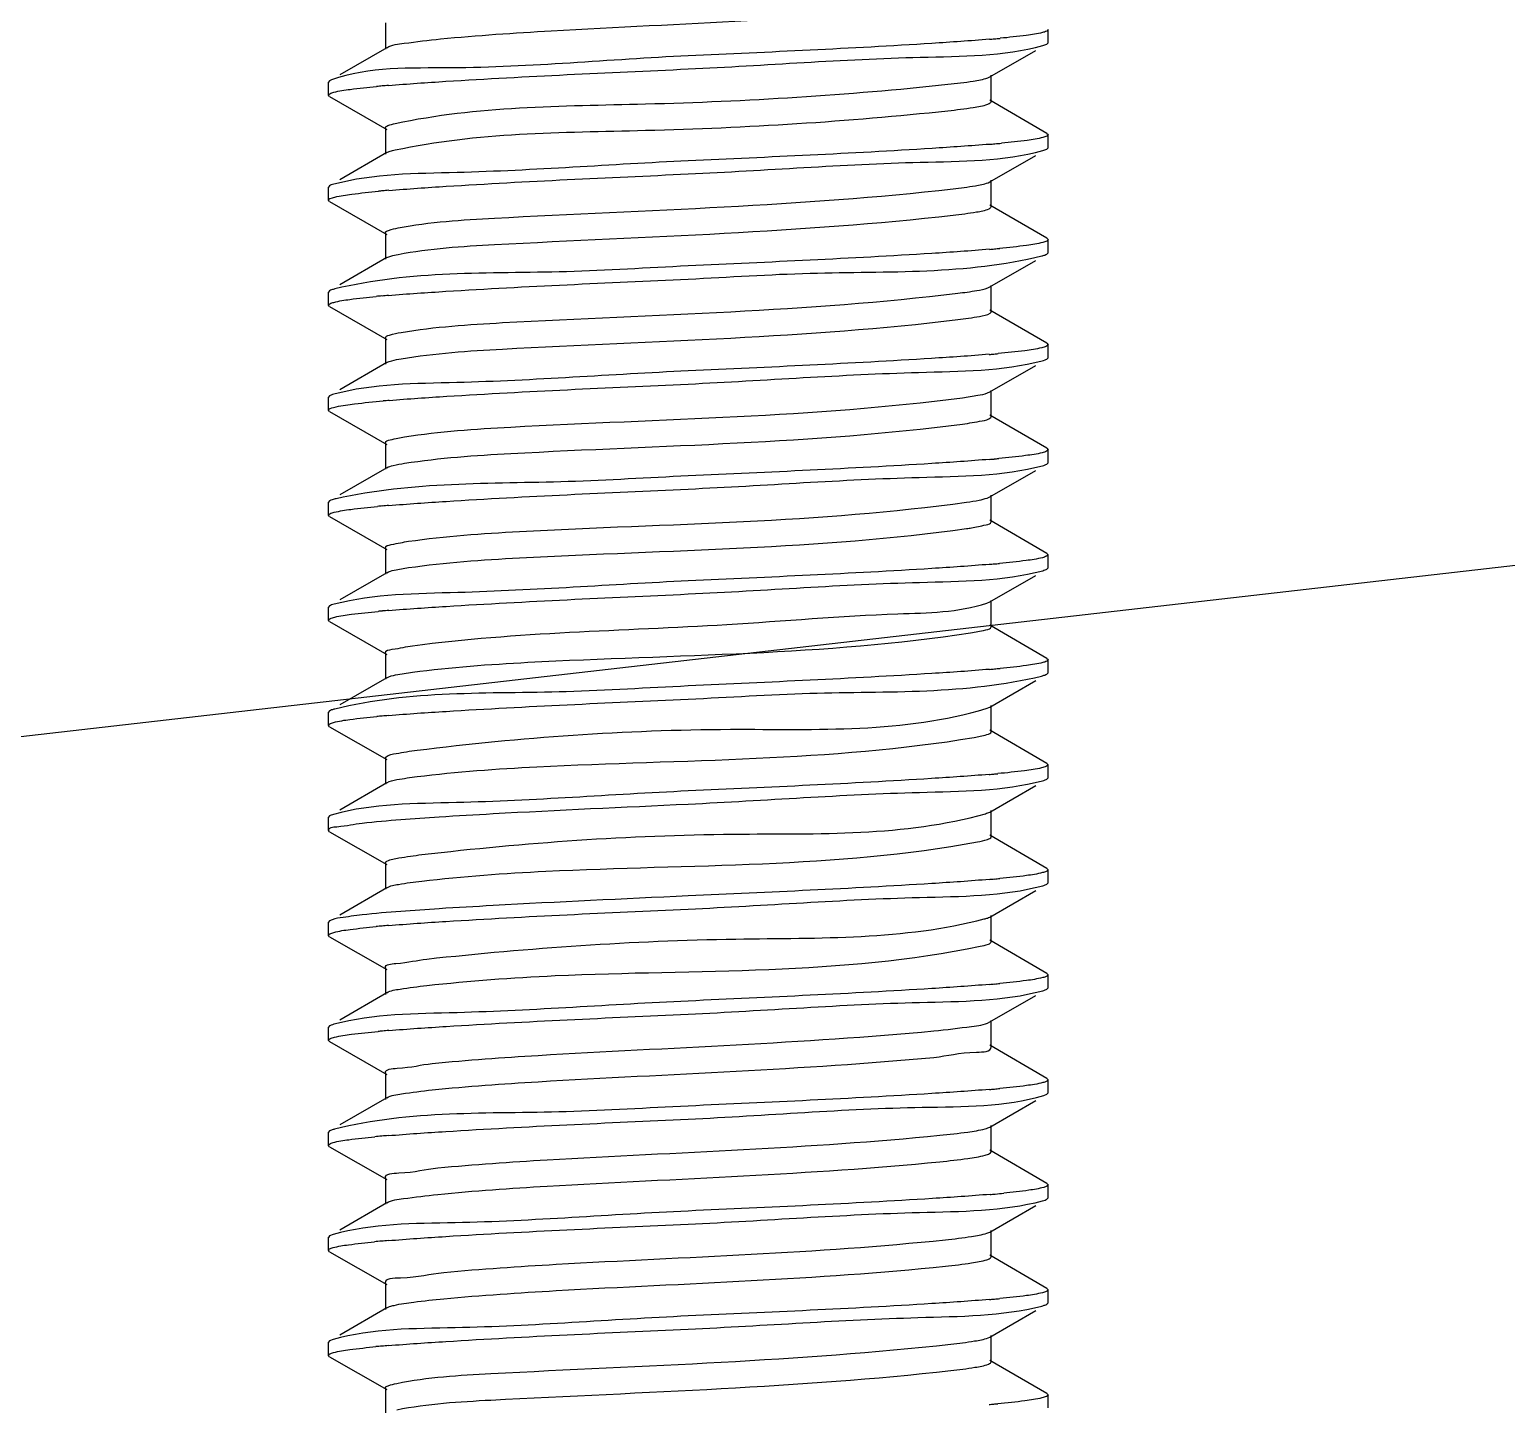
# Model space of a CAD drawing. Extents: x 1247970 to 1725648, y 860327 to 1277876.
# Drawn here: x 1334994.3 to 1335120.6, y 1199854 to 1199971.5 of the extents above; entities that cross this region are included whole.
import ezdxf

# ---------------------------------------------------------------- set-up
doc = ezdxf.new("R2010")
doc.units = 0
doc.header["$LTSCALE"] = 1000
doc.header["$MEASUREMENT"] = 0
doc.layers.get('0').update_dxf_attribs({"color": 254})
doc.layers.add('PUB_DIM', color=254, linetype='Continuous')
doc.layers.add('TK', color=4, linetype='Continuous')
doc.styles.get("Standard").update_dxf_attribs({"font": 'gbenor.shx', "bigfont": 'gbcbig.shx'})
doc.dimstyles.get("Standard").update_dxf_attribs({"dimtxt": 0.18, "dimasz": 0.18, "dimexe": 0.18, "dimexo": 0.0625, "dimgap": 0.09, "dimtad": 0, "dimtih": 1, "dimtoh": 1, "dimdec": 4, "dimzin": 0, "dimdsep": 46, "dimtxsty": 'Standard', "dimcen": 0.09, "dimadec": 0, "dimazin": 0, "dimtfac": 1, "dimtdec": 4, "dimtofl": 0, "dimtmove": 0, "dimatfit": 3, "dimfxl": 0, "dimtolj": 1, "dimtzin": 0, "dimarcsym": 0})

# ---------------------------------------------------------------- blocks, each defined once
blk = doc.blocks.new('A$C63786A89')
at = {"linetype": 'Continuous'}
for p, q in [((2007.69, 7328.3), (2007.69, 7326.05)), ((2064.35, 7326.6), (2064.35, 7327.72)), ((2063.9, 7326.36), (2064.24, 7326.49)), ((2064.24, 7326.49), (2064.35, 7326.6)), ((2007.81, 7326.18), (2003.79, 7323.85)), ((2059.35, 7323.68), (2063.3, 7325.95)), ((2002.92, 7323.35), (2002.82, 7323.24)), ((2002.82, 7322.12), (2002.82, 7323.24)), ((2003.08, 7323.42), (2002.92, 7323.35)), ((2059.18, 7323.6), (2059.35, 7323.68)), ((2059.47, 7321.56), (2059.47, 7323.82)), ((2002.92, 7322), (2002.82, 7322.12)), ((2002.92, 7322), (2007.81, 7319.19)), ((2064.25, 7318.86), (2059.36, 7321.7)), ((2007.69, 7319.33), (2007.69, 7317.08)), ((2064.25, 7318.86), (2064.35, 7318.75)), ((2064.24, 7317.52), (2064.35, 7317.63)), ((2064.35, 7317.63), (2064.35, 7318.75)), ((2007.81, 7317.21), (2003.79, 7314.88)), ((2059.35, 7314.71), (2063.3, 7316.97)), ((2063.9, 7317.39), (2064.24, 7317.52)), ((2002.92, 7314.38), (2002.82, 7314.26)), ((2002.82, 7313.14), (2002.82, 7314.26)), ((2059.21, 7314.64), (2059.35, 7314.71)), ((2059.47, 7312.59), (2059.47, 7314.85)), ((2002.92, 7313.03), (2002.82, 7313.14)), ((2002.92, 7313.03), (2007.81, 7310.22)), ((2064.25, 7309.89), (2059.36, 7312.73)), ((2007.69, 7310.36), (2007.69, 7308.1)), ((2064.25, 7309.89), (2064.35, 7309.78)), ((2064.35, 7308.66), (2064.35, 7309.78)), ((2007.81, 7308.24), (2003.79, 7305.91)), ((2059.35, 7305.74), (2063.3, 7308)), ((2064.24, 7308.54), (2064.35, 7308.66)), ((2002.92, 7305.41), (2002.82, 7305.29)), ((2002.82, 7304.17), (2002.82, 7305.29)), ((2059.19, 7305.66), (2059.35, 7305.74)), ((2059.47, 7303.62), (2059.47, 7305.87)), ((2002.92, 7304.06), (2002.82, 7304.17)), ((2002.92, 7304.06), (2007.81, 7301.25)), ((2064.25, 7300.92), (2059.36, 7303.75)), ((2007.69, 7301.39), (2007.69, 7299.13)), ((2064.25, 7300.92), (2064.35, 7300.8)), ((2064.35, 7299.69), (2064.35, 7300.8)), ((2007.81, 7299.27), (2003.79, 7296.94)), ((2059.35, 7296.76), (2063.3, 7299.03)), ((2064.24, 7299.57), (2064.35, 7299.69)), ((2002.92, 7296.43), (2002.82, 7296.32)), ((2002.82, 7295.2), (2002.82, 7296.32)), ((2059.17, 7296.68), (2059.35, 7296.76)), ((2059.47, 7294.64), (2059.47, 7296.9)), ((2002.92, 7295.08), (2002.82, 7295.2)), ((2002.92, 7295.08), (2007.81, 7292.28)), ((2064.25, 7291.95), (2059.36, 7294.78)), ((2059.44, 7294.57), (2059.47, 7294.64)), ((2007.69, 7292.41), (2007.69, 7290.16)), ((2064.25, 7291.95), (2064.35, 7291.83)), ((2064.35, 7290.71), (2064.35, 7291.83)), ((2007.81, 7290.29), (2003.79, 7287.96)), ((2059.35, 7287.79), (2063.3, 7290.06)), ((2064.24, 7290.6), (2064.35, 7290.71)), ((2002.92, 7287.46), (2002.82, 7287.35)), ((2002.82, 7286.23), (2002.82, 7287.35)), ((2059.14, 7287.7), (2059.35, 7287.79)), ((2059.47, 7285.67), (2059.47, 7287.93)), ((2002.92, 7286.11), (2002.82, 7286.23)), ((2002.92, 7286.11), (2007.81, 7283.3)), ((2064.25, 7282.97), (2059.36, 7285.81)), ((2007.69, 7283.44), (2007.69, 7281.18)), ((2064.25, 7282.97), (2064.35, 7282.86)), ((2064.35, 7281.74), (2064.35, 7282.86)), ((2007.81, 7281.32), (2003.79, 7278.99)), ((2059.35, 7278.82), (2063.3, 7281.08)), ((2064.24, 7281.62), (2064.35, 7281.74)), ((2002.92, 7278.49), (2002.82, 7278.37)), ((2059.1, 7278.71), (2059.35, 7278.82)), ((2059.47, 7276.7), (2059.47, 7278.95)), ((2002.82, 7277.25), (2002.82, 7278.37)), ((2002.92, 7277.14), (2002.82, 7277.25)), ((2002.92, 7277.14), (2007.81, 7274.33)), ((2064.25, 7274), (2059.36, 7276.83)), ((2007.69, 7274.47), (2007.69, 7272.21)), ((2064.25, 7274), (2064.35, 7273.89)), ((2064.35, 7272.77), (2064.35, 7273.89)), ((2007.81, 7272.35), (2003.79, 7270.02)), ((2059.35, 7269.84), (2063.3, 7272.11)), ((2064.24, 7272.65), (2064.35, 7272.77)), ((2059.05, 7269.72), (2059.35, 7269.84)), ((2059.47, 7267.73), (2059.47, 7269.98)), ((2002.92, 7269.51), (2002.82, 7269.4)), ((2002.82, 7268.28), (2002.82, 7269.4)), ((2002.92, 7268.16), (2002.82, 7268.28)), ((2002.92, 7268.16), (2007.81, 7265.36)), ((2064.25, 7265.03), (2059.36, 7267.86)), ((2007.69, 7265.49), (2007.69, 7263.24)), ((2064.25, 7265.03), (2064.35, 7264.91)), ((2064.35, 7263.79), (2064.35, 7264.91)), ((2007.81, 7263.37), (2003.79, 7261.04)), ((2064.24, 7263.68), (2064.35, 7263.79)), ((2059.35, 7260.87), (2063.3, 7263.14)), ((2059.47, 7258.75), (2059.47, 7261.01)), ((2002.92, 7260.54), (2002.82, 7260.43)), ((2002.82, 7259.31), (2002.82, 7260.43)), ((2002.92, 7259.19), (2002.82, 7259.31)), ((2002.92, 7259.19), (2007.81, 7256.38)), ((2064.25, 7256.05), (2059.36, 7258.89)), ((2007.69, 7256.52), (2007.69, 7254.27)), ((2064.25, 7256.05), (2064.35, 7255.94)), ((2064.35, 7254.82), (2064.35, 7255.94)), ((2064.24, 7254.71), (2064.35, 7254.82)), ((2007.81, 7254.4), (2003.79, 7252.07)), ((2059.35, 7251.9), (2063.3, 7254.16)), ((2059.47, 7249.78), (2059.47, 7252.04)), ((2002.92, 7251.57), (2002.82, 7251.45)), ((2002.82, 7250.33), (2002.82, 7251.45)), ((2002.92, 7250.22), (2002.82, 7250.33)), ((2002.92, 7250.22), (2007.81, 7247.41)), ((2064.25, 7247.08), (2059.36, 7249.92)), ((2007.69, 7247.55), (2007.69, 7245.29)), ((2064.25, 7247.08), (2064.35, 7246.97)), ((2064.35, 7245.85), (2064.35, 7246.97)), ((2064.24, 7245.73), (2064.35, 7245.85)), ((2007.81, 7245.43), (2003.79, 7243.1)), ((2059.35, 7242.93), (2063.3, 7245.19)), ((2059.47, 7240.81), (2059.47, 7243.06)), ((2002.92, 7242.6), (2002.82, 7242.48)), ((2002.82, 7241.36), (2002.82, 7242.48)), ((2002.92, 7241.25), (2002.82, 7241.36)), ((2002.92, 7241.25), (2007.81, 7238.44)), ((2064.25, 7238.11), (2059.36, 7240.94)), ((2007.69, 7238.58), (2007.69, 7236.32)), ((2064.25, 7238.11), (2064.35, 7237.99)), ((2063.97, 7236.65), (2064.24, 7236.76)), ((2064.24, 7236.76), (2064.35, 7236.88)), ((2064.35, 7236.88), (2064.35, 7237.99)), ((2007.81, 7236.46), (2003.79, 7234.13)), ((2059.35, 7233.95), (2063.3, 7236.22)), ((2002.92, 7233.62), (2002.82, 7233.51)), ((2002.82, 7232.39), (2002.82, 7233.51)), ((2059.47, 7231.83), (2059.47, 7234.09)), ((2002.92, 7232.27), (2002.82, 7232.39)), ((2002.92, 7232.27), (2007.81, 7229.47)), ((2064.25, 7229.14), (2059.36, 7231.97)), ((2007.69, 7229.6), (2007.69, 7227.35)), ((2064.24, 7227.79), (2064.35, 7227.9)), ((2064.25, 7229.14), (2064.35, 7229.02)), ((2064.35, 7227.9), (2064.35, 7229.02)), ((2007.81, 7227.48), (2003.79, 7225.15)), ((2059.35, 7224.98), (2063.3, 7227.25)), ((2002.92, 7224.65), (2002.82, 7224.53)), ((2002.82, 7223.42), (2002.82, 7224.54)), ((2003.22, 7224.77), (2002.92, 7224.65)), ((2059.12, 7224.88), (2059.35, 7224.98)), ((2059.47, 7222.86), (2059.47, 7225.12)), ((2002.92, 7223.3), (2002.82, 7223.42)), ((2002.92, 7223.3), (2007.81, 7220.49)), ((2064.25, 7220.16), (2059.36, 7223)), ((2007.69, 7220.63), (2007.69, 7218.37)), ((2064.25, 7220.16), (2064.35, 7220.05)), ((2064.35, 7218.93), (2064.35, 7220.05)), ((2007.81, 7218.51), (2003.79, 7216.18)), ((2059.35, 7216.01), (2063.3, 7218.27)), ((2064.24, 7218.81), (2064.35, 7218.93)), ((2002.92, 7215.68), (2002.82, 7215.56)), ((2002.82, 7214.44), (2002.82, 7215.56)), ((2003.22, 7215.79), (2002.92, 7215.68)), ((2059.22, 7215.94), (2059.35, 7216.01)), ((2059.47, 7213.89), (2059.47, 7216.14)), ((2002.92, 7214.33), (2002.82, 7214.44)), ((2002.92, 7214.33), (2007.81, 7211.52)), ((2064.25, 7211.19), (2059.36, 7214.02)), ((2007.69, 7211.66), (2007.69, 7209.4)), ((2064.25, 7211.19), (2064.35, 7211.08)), ((2064.35, 7209.96), (2064.35, 7211.08))]:
    blk.add_line(p, q, dxfattribs=at)
for centre, radius, start, end in [((2049.01, 7448.7), 122.24, 274.8438, 275.0447), ((2050.6, 7430.71), 104.18, 275.0432, 275.3129), ((2016.62, 7218.55), 104.76, 95.0396, 95.2983), ((2018.38, 7198.59), 124.8, 94.7892, 95.0395), ((2049.07, 7438.97), 121.48, 274.8517, 275.0574), ((2050.84, 7419.03), 101.46, 275.0541, 275.3855), ((2016.96, 7205.7), 108.66, 95.0231, 95.2019), ((2018.47, 7188.48), 125.95, 94.7783, 95.0213), ((2049, 7430.87), 122.36, 274.8429, 275.0408), ((2050.52, 7413.69), 105.11, 275.0398, 275.2873), ((2016.55, 7201.29), 104.08, 95.0425, 95.3161), ((2018.36, 7180.83), 124.61, 94.791, 95.0427), ((2048.92, 7422.74), 123.21, 274.8343, 275.0285), ((2050.28, 7407.28), 107.69, 275.0286, 275.2244), ((2018.62, 7168.88), 127.6, 94.7626, 94.9958), ((2048.95, 7413.44), 122.88, 274.8375, 275.0331), ((2050.37, 7397.34), 106.71, 275.0329, 275.2476), ((2016.79, 7180.78), 106.65, 95.0316, 95.2505), ((2018.42, 7162.15), 125.35, 94.7838, 95.0306), ((2053.63, 7311.95), 27.12, 277.9512, 278.8225), ((2048.98, 7404.14), 122.54, 274.8411, 275.0384), ((2050.47, 7387.25), 105.59, 275.0376, 275.2758), ((2016.88, 7170.78), 107.68, 95.0272, 95.2258), ((2018.45, 7152.85), 125.68, 94.7809, 95.0258), ((2049.02, 7394.71), 122.09, 274.846, 275.0457), ((2050.61, 7376.74), 104.04, 275.0441, 275.3154), ((2016.66, 7164.21), 105.27, 95.0376, 95.285), ((2018.39, 7144.64), 124.91, 94.7881, 95.0372), ((2048.9, 7387.11), 123.47, 274.8315, 275.0242), ((2050.2, 7372.32), 108.62, 275.0247, 275.2015), ((2049, 7376.97), 122.29, 274.8438, 275.0423), ((2050.55, 7359.5), 104.76, 275.0411, 275.2968), ((2016.54, 7147.57), 103.96, 95.0426, 95.3203), ((2018.37, 7126.89), 124.72, 94.789, 95.0429), ((2049.01, 7367.97), 122.26, 274.8441, 275.043), ((2050.56, 7350.38), 104.61, 275.0417, 275.3008), ((2016.9, 7134.6), 107.97, 95.026, 95.2189), ((2018.46, 7116.87), 125.77, 94.7799, 95.0245), ((2049.01, 7358.97), 122.24, 274.8442, 275.0436), ((2050.57, 7341.26), 104.46, 275.0422, 275.3047), ((2016.31, 7132.17), 101.4, 95.0535, 95.3872), ((2018.3, 7109.8), 123.86, 94.7978, 95.0554), ((2049.18, 7348.04), 120.28, 274.8646, 275.0767), ((2051.21, 7325.33), 97.48, 275.0699, 275.497), ((2016.22, 7124.2), 100.4, 95.0571, 95.4125), ((2018.27, 7101.11), 123.57, 94.7988, 95.0596), ((2049.01, 7341.04), 122.26, 274.8441, 275.0431), ((2050.56, 7323.43), 104.58, 275.0419, 275.3018), ((2018.35, 7091.18), 124.53, 94.7911, 95.0449), ((2016.51, 7112.08), 103.56, 95.0444, 95.33), ((2048.9, 7333.3), 123.49, 274.8311, 275.0241), ((2050.2, 7318.52), 108.65, 275.0246, 275.201)]:
    blk.add_arc(centre, radius, start, end, dxfattribs=at)
for points, knots in [([(2012.41, 7326.93), (2015.56, 7327.23), (2029.86, 7328.18), (2044.2, 7328.59), (2055.31, 7329.71)], [0, 0, 0, 0, 0.220805, 1, 1, 1, 1]), ([(2064.34, 7327.72), (2064.34, 7327.66), (2064.15, 7327.54), (2063.99, 7327.5), (2063.86, 7327.47)], [0, 0, 0, 0, 0.313599, 1, 1, 1, 1]), ([(2007.81, 7326.18), (2008.25, 7326.44), (2009.86, 7326.6), (2011.37, 7326.83), (2012.41, 7326.93)], [0, 0, 0, 0, 0.328919, 1, 1, 1, 1]), ([(2059.33, 7326.9), (2057.69, 7326.76), (2049.12, 7326.17), (2040.53, 7325.8), (2033.58, 7325.48)], [0, 0, 0, 0, 0.191188, 1, 1, 1, 1]), ([(2063.86, 7327.47), (2063.41, 7327.35), (2062.2, 7327.18), (2060.99, 7327.05), (2060.25, 7326.98)], [0, 0, 0, 0, 0.383986, 1, 1, 1, 1]), ([(2033.58, 7325.48), (2026.82, 7325.17), (2016.79, 7324.15), (2006.31, 7324.57), (2003.08, 7323.42)], [0, 0, 0, 0, 0.664148, 1, 1, 1, 1]), ([(2033.58, 7324.36), (2040.2, 7324.67), (2050.23, 7325.48), (2060.52, 7325.43), (2063.9, 7326.36)], [0, 0, 0, 0, 0.653465, 1, 1, 1, 1]), ([(2007.96, 7322.95), (2009.59, 7323.09), (2018.13, 7323.67), (2026.68, 7324.04), (2033.58, 7324.36)], [0, 0, 0, 0, 0.192176, 1, 1, 1, 1]), ([(2003.29, 7322.37), (2003.74, 7322.49), (2004.97, 7322.66), (2006.19, 7322.8), (2006.94, 7322.87)], [0, 0, 0, 0, 0.382765, 1, 1, 1, 1]), ([(2008.54, 7319.7), (2015.52, 7321.21), (2031.47, 7321.16), (2047.19, 7322.13), (2055.78, 7323.05)], [0, 0, 0, 0, 0.452798, 1, 1, 1, 1]), ([(2055.78, 7323.05), (2056.5, 7323.12), (2057.64, 7323.27), (2058.78, 7323.46), (2059.18, 7323.6)], [0, 0, 0, 0, 0.631677, 1, 1, 1, 1]), ([(2002.82, 7322.12), (2002.82, 7322.17), (2003.01, 7322.3), (2003.17, 7322.34), (2003.29, 7322.37)], [0, 0, 0, 0, 0.314572, 1, 1, 1, 1]), ([(2055.78, 7320.79), (2056.5, 7320.87), (2057.64, 7321.01), (2058.78, 7321.2), (2059.18, 7321.35)], [0, 0, 0, 0, 0.631677, 1, 1, 1, 1]), ([(2059.18, 7321.35), (2059.26, 7321.38), (2059.37, 7321.42), (2059.47, 7321.52), (2059.47, 7321.56)], [0, 0, 0, 0, 0.652891, 1, 1, 1, 1]), ([(2008.54, 7317.44), (2015.52, 7318.96), (2031.47, 7318.9), (2047.19, 7319.87), (2055.78, 7320.79)], [0, 0, 0, 0, 0.452798, 1, 1, 1, 1]), ([(2007.69, 7319.33), (2007.69, 7319.43), (2008.06, 7319.59), (2008.32, 7319.65), (2008.54, 7319.7)], [0, 0, 0, 0, 0.298459, 1, 1, 1, 1]), ([(2059.35, 7317.92), (2057.71, 7317.79), (2049.13, 7317.2), (2040.53, 7316.83), (2033.58, 7316.51)], [0, 0, 0, 0, 0.191027, 1, 1, 1, 1]), ([(2063.9, 7318.51), (2063.47, 7318.39), (2062.28, 7318.21), (2061.1, 7318.09), (2060.37, 7318.02)], [0, 0, 0, 0, 0.381283, 1, 1, 1, 1]), ([(2064.34, 7318.75), (2064.34, 7318.7), (2064.17, 7318.58), (2064.02, 7318.54), (2063.9, 7318.51)], [0, 0, 0, 0, 0.317627, 1, 1, 1, 1]), ([(2033.58, 7316.51), (2026.99, 7316.2), (2016.96, 7315.41), (2006.7, 7315.42), (2003.29, 7314.51)], [0, 0, 0, 0, 0.651741, 1, 1, 1, 1]), ([(2007.81, 7317.21), (2007.9, 7317.26), (2008.14, 7317.35), (2008.39, 7317.41), (2008.54, 7317.44)], [0, 0, 0, 0, 0.396787, 1, 1, 1, 1]), ([(2033.58, 7315.39), (2040.19, 7315.69), (2050.23, 7316.51), (2060.52, 7316.46), (2063.9, 7317.39)], [0, 0, 0, 0, 0.653287, 1, 1, 1, 1]), ([(2007.98, 7313.98), (2009.62, 7314.12), (2018.15, 7314.7), (2026.69, 7315.07), (2033.58, 7315.39)], [0, 0, 0, 0, 0.192382, 1, 1, 1, 1]), ([(2003.29, 7314.51), (2003.21, 7314.49), (2003.09, 7314.46), (2002.96, 7314.41), (2002.92, 7314.38)], [0, 0, 0, 0, 0.581822, 1, 1, 1, 1]), ([(2003.38, 7313.42), (2003.85, 7313.53), (2005.1, 7313.71), (2006.35, 7313.84), (2007.11, 7313.91)], [0, 0, 0, 0, 0.388805, 1, 1, 1, 1]), ([(2008.78, 7310.78), (2011.49, 7311.3), (2027.37, 7312.25), (2043.21, 7312.64), (2056.22, 7314.12)], [0, 0, 0, 0, 0.174284, 1, 1, 1, 1]), ([(2056.22, 7314.12), (2056.85, 7314.19), (2057.86, 7314.33), (2058.87, 7314.51), (2059.21, 7314.64)], [0, 0, 0, 0, 0.631309, 1, 1, 1, 1]), ([(2002.82, 7313.14), (2002.82, 7313.21), (2003.05, 7313.34), (2003.23, 7313.38), (2003.38, 7313.42)], [0, 0, 0, 0, 0.307617, 1, 1, 1, 1]), ([(2059.3, 7312.42), (2059.35, 7312.45), (2059.42, 7312.48), (2059.47, 7312.56), (2059.47, 7312.59)], [0, 0, 0, 0, 0.623613, 1, 1, 1, 1]), ([(2008.78, 7308.52), (2011.49, 7309.04), (2027.37, 7309.99), (2043.21, 7310.39), (2056.22, 7311.87)], [0, 0, 0, 0, 0.174284, 1, 1, 1, 1]), ([(2056.22, 7311.87), (2056.89, 7311.94), (2057.91, 7312.09), (2058.96, 7312.26), (2059.3, 7312.42)], [0, 0, 0, 0, 0.646226, 1, 1, 1, 1]), ([(2007.69, 7310.36), (2007.69, 7310.47), (2008.19, 7310.65), (2008.5, 7310.72), (2008.78, 7310.78)], [0, 0, 0, 0, 0.29056, 1, 1, 1, 1]), ([(2059.33, 7308.95), (2057.69, 7308.81), (2049.11, 7308.23), (2040.53, 7307.86), (2033.58, 7307.53)], [0, 0, 0, 0, 0.191257, 1, 1, 1, 1]), ([(2063.9, 7309.54), (2063.45, 7309.41), (2062.21, 7309.23), (2060.97, 7309.1), (2060.2, 7309.03)], [0, 0, 0, 0, 0.379663, 1, 1, 1, 1]), ([(2064.34, 7309.78), (2064.34, 7309.72), (2064.17, 7309.61), (2064.02, 7309.57), (2063.9, 7309.54)], [0, 0, 0, 0, 0.316711, 1, 1, 1, 1]), ([(2033.58, 7307.53), (2030.11, 7307.37), (2020.07, 7306.7), (2009.81, 7307.14), (2003.38, 7305.56)], [0, 0, 0, 0, 0.344031, 1, 1, 1, 1]), ([(2007.81, 7308.24), (2007.92, 7308.3), (2008.25, 7308.41), (2008.57, 7308.48), (2008.78, 7308.52)], [0, 0, 0, 0, 0.3848, 1, 1, 1, 1]), ([(2033.58, 7306.41), (2037.06, 7306.58), (2047.1, 7307.25), (2057.38, 7306.8), (2063.8, 7308.39)], [0, 0, 0, 0, 0.344495, 1, 1, 1, 1]), ([(2063.8, 7308.39), (2063.89, 7308.41), (2064.04, 7308.45), (2064.19, 7308.51), (2064.24, 7308.54)], [0, 0, 0, 0, 0.58844, 1, 1, 1, 1]), ([(2007.95, 7305.01), (2009.59, 7305.15), (2018.13, 7305.72), (2026.68, 7306.09), (2033.58, 7306.41)], [0, 0, 0, 0, 0.192139, 1, 1, 1, 1]), ([(2003.38, 7305.56), (2003.28, 7305.54), (2003.13, 7305.5), (2002.97, 7305.44), (2002.92, 7305.41)], [0, 0, 0, 0, 0.590747, 1, 1, 1, 1]), ([(2003.28, 7304.42), (2003.73, 7304.54), (2004.95, 7304.72), (2006.16, 7304.85), (2006.91, 7304.92)], [0, 0, 0, 0, 0.382372, 1, 1, 1, 1]), ([(2009.05, 7301.85), (2011.91, 7302.34), (2027.81, 7303.35), (2043.73, 7303.63), (2056.63, 7305.2)], [0, 0, 0, 0, 0.182517, 1, 1, 1, 1]), ([(2056.63, 7305.2), (2057.17, 7305.26), (2058.03, 7305.38), (2058.89, 7305.55), (2059.19, 7305.66)], [0, 0, 0, 0, 0.622534, 1, 1, 1, 1]), ([(2002.82, 7304.17), (2002.82, 7304.23), (2003.01, 7304.35), (2003.16, 7304.39), (2003.28, 7304.42)], [0, 0, 0, 0, 0.31528, 1, 1, 1, 1]), ([(2009.05, 7299.59), (2011.91, 7300.09), (2027.81, 7301.09), (2043.73, 7301.38), (2056.63, 7302.94)], [0, 0, 0, 0, 0.182517, 1, 1, 1, 1]), ([(2056.63, 7302.94), (2057.25, 7303.02), (2058.16, 7303.17), (2059.12, 7303.32), (2059.39, 7303.5)], [0, 0, 0, 0, 0.663706, 1, 1, 1, 1]), ([(2059.39, 7303.5), (2059.41, 7303.52), (2059.45, 7303.55), (2059.47, 7303.6), (2059.47, 7303.62)], [0, 0, 0, 0, 0.584578, 1, 1, 1, 1]), ([(2007.69, 7301.39), (2007.69, 7301.52), (2008.33, 7301.7), (2008.7, 7301.79), (2009.05, 7301.85)], [0, 0, 0, 0, 0.284598, 1, 1, 1, 1]), ([(2059.31, 7299.98), (2057.67, 7299.84), (2049.1, 7299.26), (2040.52, 7298.88), (2033.58, 7298.56)], [0, 0, 0, 0, 0.191405, 1, 1, 1, 1]), ([(2063.8, 7300.54), (2063.33, 7300.42), (2062.09, 7300.24), (2060.85, 7300.11), (2060.09, 7300.04)], [0, 0, 0, 0, 0.387919, 1, 1, 1, 1]), ([(2064.34, 7300.8), (2064.34, 7300.74), (2064.12, 7300.61), (2063.94, 7300.57), (2063.8, 7300.54)], [0, 0, 0, 0, 0.30911, 1, 1, 1, 1]), ([(2007.81, 7299.27), (2007.95, 7299.35), (2008.36, 7299.47), (2008.78, 7299.55), (2009.05, 7299.59)], [0, 0, 0, 0, 0.374719, 1, 1, 1, 1]), ([(2033.58, 7297.44), (2040.15, 7297.75), (2050.17, 7298.52), (2060.42, 7298.54), (2063.84, 7299.43)], [0, 0, 0, 0, 0.65014, 1, 1, 1, 1]), ([(2063.84, 7299.43), (2063.92, 7299.45), (2064.06, 7299.49), (2064.19, 7299.54), (2064.24, 7299.57)], [0, 0, 0, 0, 0.584474, 1, 1, 1, 1]), ([(2033.58, 7298.56), (2026.99, 7298.26), (2016.95, 7297.46), (2006.68, 7297.48), (2003.28, 7296.57)], [0, 0, 0, 0, 0.652145, 1, 1, 1, 1]), ([(2008.02, 7296.04), (2009.66, 7296.18), (2018.17, 7296.75), (2026.7, 7297.12), (2033.58, 7297.44)], [0, 0, 0, 0, 0.19268, 1, 1, 1, 1]), ([(2003.28, 7296.57), (2003.21, 7296.55), (2003.08, 7296.51), (2002.96, 7296.46), (2002.92, 7296.43)], [0, 0, 0, 0, 0.580933, 1, 1, 1, 1]), ([(2009.34, 7292.93), (2012.34, 7293.4), (2028.27, 7294.44), (2044.23, 7294.61), (2057.02, 7296.27)], [0, 0, 0, 0, 0.190714, 1, 1, 1, 1]), ([(2057.02, 7296.27), (2057.46, 7296.33), (2058.18, 7296.44), (2058.9, 7296.58), (2059.17, 7296.68)], [0, 0, 0, 0, 0.612343, 1, 1, 1, 1]), ([(2002.82, 7295.2), (2002.82, 7295.27), (2003.11, 7295.41), (2003.32, 7295.46), (2003.49, 7295.5)], [0, 0, 0, 0, 0.300213, 1, 1, 1, 1]), ([(2003.49, 7295.5), (2004.01, 7295.61), (2005.35, 7295.79), (2006.69, 7295.93), (2007.5, 7296)], [0, 0, 0, 0, 0.393627, 1, 1, 1, 1]), ([(2009.34, 7290.67), (2012.34, 7291.14), (2028.27, 7292.18), (2044.23, 7292.36), (2057.02, 7294.02)], [0, 0, 0, 0, 0.190714, 1, 1, 1, 1]), ([(2057.02, 7294.02), (2057.59, 7294.09), (2058.35, 7294.25), (2059.27, 7294.38), (2059.44, 7294.57)], [0, 0, 0, 0, 0.684969, 1, 1, 1, 1]), ([(2007.69, 7292.41), (2007.69, 7292.58), (2008.48, 7292.75), (2008.93, 7292.86), (2009.34, 7292.93)], [0, 0, 0, 0, 0.280177, 1, 1, 1, 1]), ([(2063.84, 7291.57), (2063.38, 7291.45), (2062.14, 7291.28), (2060.9, 7291.15), (2060.13, 7291.08)], [0, 0, 0, 0, 0.384891, 1, 1, 1, 1]), ([(2064.34, 7291.83), (2064.34, 7291.77), (2064.14, 7291.65), (2063.97, 7291.61), (2063.84, 7291.57)], [0, 0, 0, 0, 0.31163, 1, 1, 1, 1]), ([(2007.81, 7290.29), (2007.97, 7290.39), (2008.5, 7290.52), (2009.01, 7290.62), (2009.34, 7290.67)], [0, 0, 0, 0, 0.366187, 1, 1, 1, 1]), ([(2059.32, 7291), (2057.68, 7290.86), (2049.11, 7290.28), (2040.52, 7289.91), (2033.58, 7289.59)], [0, 0, 0, 0, 0.191351, 1, 1, 1, 1]), ([(2033.58, 7288.47), (2040.16, 7288.77), (2050.19, 7289.56), (2060.45, 7289.56), (2063.86, 7290.46)], [0, 0, 0, 0, 0.651055, 1, 1, 1, 1]), ([(2063.86, 7290.46), (2063.94, 7290.48), (2064.07, 7290.52), (2064.19, 7290.57), (2064.24, 7290.6)], [0, 0, 0, 0, 0.582489, 1, 1, 1, 1]), ([(2033.58, 7289.59), (2030.16, 7289.43), (2020.15, 7288.79), (2009.96, 7289.09), (2003.49, 7287.64)], [0, 0, 0, 0, 0.340868, 1, 1, 1, 1]), ([(2003.49, 7287.64), (2003.37, 7287.62), (2003.18, 7287.57), (2002.99, 7287.5), (2002.92, 7287.46)], [0, 0, 0, 0, 0.600315, 1, 1, 1, 1]), ([(2007.97, 7287.06), (2009.61, 7287.2), (2018.14, 7287.78), (2026.68, 7288.15), (2033.58, 7288.47)], [0, 0, 0, 0, 0.192276, 1, 1, 1, 1]), ([(2009.67, 7284), (2012.81, 7284.45), (2028.73, 7285.52), (2044.73, 7285.58), (2057.38, 7287.35)], [0, 0, 0, 0, 0.198891, 1, 1, 1, 1]), ([(2057.38, 7287.35), (2057.74, 7287.4), (2058.33, 7287.49), (2058.91, 7287.62), (2059.14, 7287.7)], [0, 0, 0, 0, 0.600419, 1, 1, 1, 1]), ([(2002.82, 7286.23), (2002.82, 7286.29), (2003.03, 7286.41), (2003.19, 7286.45), (2003.32, 7286.48)], [0, 0, 0, 0, 0.311742, 1, 1, 1, 1]), ([(2003.32, 7286.48), (2003.79, 7286.6), (2005.02, 7286.78), (2006.26, 7286.91), (2007.03, 7286.98)], [0, 0, 0, 0, 0.384859, 1, 1, 1, 1]), ([(2009.67, 7281.75), (2012.81, 7282.2), (2028.73, 7283.27), (2044.73, 7283.32), (2057.38, 7285.09)], [0, 0, 0, 0, 0.198891, 1, 1, 1, 1]), ([(2057.79, 7285.15), (2058.21, 7285.22), (2058.66, 7285.33), (2059.47, 7285.5), (2059.47, 7285.67)], [0, 0, 0, 0, 0.720439, 1, 1, 1, 1]), ([(2007.69, 7283.44), (2007.69, 7283.63), (2008.66, 7283.8), (2009.17, 7283.93), (2009.67, 7284)], [0, 0, 0, 0, 0.27639, 1, 1, 1, 1]), ([(2063.86, 7282.6), (2063.4, 7282.48), (2062.17, 7282.31), (2060.94, 7282.18), (2060.18, 7282.11)], [0, 0, 0, 0, 0.3837, 1, 1, 1, 1]), ([(2064.34, 7282.86), (2064.34, 7282.8), (2064.14, 7282.68), (2063.98, 7282.64), (2063.86, 7282.6)], [0, 0, 0, 0, 0.313264, 1, 1, 1, 1]), ([(2007.81, 7281.32), (2008, 7281.43), (2008.64, 7281.58), (2009.26, 7281.69), (2009.67, 7281.75)], [0, 0, 0, 0, 0.358796, 1, 1, 1, 1]), ([(2059.32, 7282.03), (2057.69, 7281.89), (2049.11, 7281.31), (2040.52, 7280.94), (2033.58, 7280.62)], [0, 0, 0, 0, 0.191284, 1, 1, 1, 1]), ([(2033.58, 7279.5), (2040.18, 7279.8), (2050.21, 7280.6), (2060.48, 7280.58), (2063.88, 7281.49)], [0, 0, 0, 0, 0.652132, 1, 1, 1, 1]), ([(2063.88, 7281.49), (2063.95, 7281.51), (2064.08, 7281.55), (2064.2, 7281.6), (2064.24, 7281.62)], [0, 0, 0, 0, 0.580109, 1, 1, 1, 1]), ([(2033.58, 7280.62), (2027.01, 7280.31), (2016.99, 7279.54), (2006.75, 7279.51), (2003.32, 7278.63)], [0, 0, 0, 0, 0.650186, 1, 1, 1, 1]), ([(2003.32, 7278.63), (2003.24, 7278.61), (2003.1, 7278.57), (2002.97, 7278.52), (2002.92, 7278.49)], [0, 0, 0, 0, 0.585228, 1, 1, 1, 1]), ([(2007.98, 7278.09), (2009.61, 7278.23), (2018.14, 7278.8), (2026.68, 7279.18), (2033.58, 7279.5)], [0, 0, 0, 0, 0.192329, 1, 1, 1, 1]), ([(2010.02, 7275.08), (2018.92, 7276.26), (2032.86, 7276.4), (2049.1, 7277.85), (2056.67, 7277.92), (2059.1, 7278.71)], [0, 0, 0, 0, 0.547324, 0.844568, 1, 1, 1, 1]), ([(2002.82, 7277.25), (2002.82, 7277.32), (2003.05, 7277.44), (2003.22, 7277.49), (2003.36, 7277.52)], [0, 0, 0, 0, 0.309206, 1, 1, 1, 1]), ([(2003.36, 7277.52), (2003.83, 7277.64), (2005.07, 7277.81), (2006.31, 7277.94), (2007.07, 7278.01)], [0, 0, 0, 0, 0.387923, 1, 1, 1, 1]), ([(2010.02, 7272.82), (2013.29, 7273.26), (2029.2, 7274.35), (2045.22, 7274.27), (2057.72, 7276.17)], [0, 0, 0, 0, 0.207068, 1, 1, 1, 1]), ([(2057.72, 7276.17), (2058.16, 7276.24), (2058.62, 7276.35), (2059.47, 7276.53), (2059.47, 7276.7)], [0, 0, 0, 0, 0.721294, 1, 1, 1, 1]), ([(2007.69, 7274.47), (2007.69, 7274.69), (2008.85, 7274.84), (2009.43, 7275), (2010.02, 7275.08)], [0, 0, 0, 0, 0.273499, 1, 1, 1, 1]), ([(2063.88, 7273.64), (2063.43, 7273.52), (2062.22, 7273.34), (2061, 7273.21), (2060.25, 7273.14)], [0, 0, 0, 0, 0.382389, 1, 1, 1, 1]), ([(2064.34, 7273.89), (2064.34, 7273.83), (2064.16, 7273.71), (2064, 7273.67), (2063.88, 7273.64)], [0, 0, 0, 0, 0.315217, 1, 1, 1, 1]), ([(2007.81, 7272.35), (2008.04, 7272.48), (2008.8, 7272.63), (2009.53, 7272.76), (2010.02, 7272.82)], [0, 0, 0, 0, 0.352422, 1, 1, 1, 1]), ([(2059.34, 7273.06), (2057.7, 7272.92), (2049.12, 7272.34), (2040.53, 7271.97), (2033.58, 7271.64)], [0, 0, 0, 0, 0.191192, 1, 1, 1, 1]), ([(2033.58, 7270.52), (2037.05, 7270.68), (2047.09, 7271.36), (2057.36, 7270.92), (2063.79, 7272.49)], [0, 0, 0, 0, 0.344021, 1, 1, 1, 1]), ([(2063.79, 7272.49), (2063.88, 7272.52), (2064.03, 7272.56), (2064.19, 7272.62), (2064.24, 7272.65)], [0, 0, 0, 0, 0.58994, 1, 1, 1, 1]), ([(2033.58, 7271.64), (2030.11, 7271.48), (2020.06, 7270.8), (2009.78, 7271.26), (2003.36, 7269.67)], [0, 0, 0, 0, 0.344504, 1, 1, 1, 1]), ([(2003.36, 7269.67), (2003.27, 7269.65), (2003.12, 7269.6), (2002.97, 7269.55), (2002.92, 7269.51)], [0, 0, 0, 0, 0.589253, 1, 1, 1, 1]), ([(2007.96, 7269.12), (2009.6, 7269.26), (2018.13, 7269.83), (2026.68, 7270.2), (2033.58, 7270.52)], [0, 0, 0, 0, 0.192203, 1, 1, 1, 1]), ([(2010.4, 7266.15), (2019.28, 7267.25), (2035.4, 7268.43), (2052.05, 7267.59), (2059.05, 7269.72)], [0, 0, 0, 0, 0.550453, 1, 1, 1, 1]), ([(2002.82, 7268.28), (2002.82, 7268.33), (2003, 7268.45), (2003.15, 7268.49), (2003.26, 7268.52)], [0, 0, 0, 0, 0.316232, 1, 1, 1, 1]), ([(2003.26, 7268.52), (2003.72, 7268.65), (2004.96, 7268.83), (2006.2, 7268.96), (2006.97, 7269.03)], [0, 0, 0, 0, 0.380227, 1, 1, 1, 1]), ([(2010.4, 7263.9), (2013.8, 7264.32), (2029.68, 7265.43), (2045.7, 7265.19), (2058.02, 7267.24)], [0, 0, 0, 0, 0.215264, 1, 1, 1, 1]), ([(2058.02, 7267.24), (2058.39, 7267.31), (2058.79, 7267.4), (2059.47, 7267.58), (2059.47, 7267.73)], [0, 0, 0, 0, 0.717063, 1, 1, 1, 1]), ([(2007.75, 7265.6), (2007.99, 7265.78), (2008.93, 7265.92), (2009.8, 7266.08), (2010.4, 7266.15)], [0, 0, 0, 0, 0.329674, 1, 1, 1, 1]), ([(2007.69, 7265.49), (2007.69, 7265.51), (2007.7, 7265.55), (2007.74, 7265.58), (2007.75, 7265.6)], [0, 0, 0, 0, 0.430368, 1, 1, 1, 1]), ([(2063.79, 7264.64), (2063.31, 7264.52), (2062.06, 7264.35), (2060.81, 7264.22), (2060.05, 7264.15)], [0, 0, 0, 0, 0.388826, 1, 1, 1, 1]), ([(2064.34, 7264.91), (2064.34, 7264.85), (2064.11, 7264.72), (2063.93, 7264.68), (2063.79, 7264.64)], [0, 0, 0, 0, 0.307562, 1, 1, 1, 1]), ([(2007.81, 7263.37), (2008.07, 7263.53), (2008.96, 7263.69), (2009.83, 7263.83), (2010.4, 7263.9)], [0, 0, 0, 0, 0.346845, 1, 1, 1, 1]), ([(2059.3, 7264.08), (2057.66, 7263.95), (2049.1, 7263.36), (2040.52, 7262.99), (2033.58, 7262.67)], [0, 0, 0, 0, 0.191463, 1, 1, 1, 1]), ([(2033.58, 7261.55), (2040.17, 7261.86), (2050.2, 7262.65), (2060.47, 7262.64), (2063.87, 7263.54)], [0, 0, 0, 0, 0.651729, 1, 1, 1, 1]), ([(2063.87, 7263.54), (2063.95, 7263.56), (2064.07, 7263.6), (2064.2, 7263.65), (2064.24, 7263.68)], [0, 0, 0, 0, 0.580994, 1, 1, 1, 1]), ([(2033.58, 7262.67), (2026.97, 7262.36), (2016.94, 7261.56), (2006.66, 7261.6), (2003.26, 7260.67)], [0, 0, 0, 0, 0.652962, 1, 1, 1, 1]), ([(2010.8, 7257.23), (2019.64, 7258.26), (2035.62, 7259.41), (2052.05, 7258.76), (2058.98, 7260.73)], [0, 0, 0, 0, 0.552761, 1, 1, 1, 1]), ([(2012.3, 7260.46), (2013.83, 7260.56), (2020.92, 7260.97), (2028.02, 7261.29), (2033.58, 7261.55)], [0, 0, 0, 0, 0.216273, 1, 1, 1, 1]), ([(2058.98, 7260.73), (2059.05, 7260.75), (2059.18, 7260.79), (2059.3, 7260.84), (2059.35, 7260.87)], [0, 0, 0, 0, 0.573623, 1, 1, 1, 1]), ([(2002.82, 7259.31), (2002.82, 7259.57), (2004.29, 7259.64), (2004.98, 7259.85), (2005.71, 7259.93)], [0, 0, 0, 0, 0.267694, 1, 1, 1, 1]), ([(2003.26, 7260.67), (2003.2, 7260.65), (2003.08, 7260.62), (2002.96, 7260.57), (2002.92, 7260.54)], [0, 0, 0, 0, 0.579044, 1, 1, 1, 1]), ([(2010.8, 7254.97), (2014.33, 7255.38), (2030.16, 7256.52), (2046.18, 7256.08), (2058.3, 7258.32)], [0, 0, 0, 0, 0.223497, 1, 1, 1, 1]), ([(2058.3, 7258.32), (2058.6, 7258.38), (2058.93, 7258.45), (2059.47, 7258.63), (2059.47, 7258.75)], [0, 0, 0, 0, 0.71161, 1, 1, 1, 1]), ([(2007.83, 7256.67), (2008.14, 7256.84), (2009.16, 7257), (2010.15, 7257.15), (2010.8, 7257.23)], [0, 0, 0, 0, 0.348452, 1, 1, 1, 1]), ([(2007.69, 7256.52), (2007.69, 7256.55), (2007.73, 7256.62), (2007.79, 7256.65), (2007.83, 7256.67)], [0, 0, 0, 0, 0.388147, 1, 1, 1, 1]), ([(2063.87, 7255.69), (2063.42, 7255.57), (2062.2, 7255.39), (2060.97, 7255.26), (2060.22, 7255.19)], [0, 0, 0, 0, 0.382764, 1, 1, 1, 1]), ([(2064.34, 7255.94), (2064.34, 7255.88), (2064.15, 7255.76), (2063.99, 7255.72), (2063.87, 7255.69)], [0, 0, 0, 0, 0.31452, 1, 1, 1, 1]), ([(2007.81, 7254.4), (2008.11, 7254.58), (2009.15, 7254.74), (2010.14, 7254.9), (2010.8, 7254.97)], [0, 0, 0, 0, 0.342076, 1, 1, 1, 1]), ([(2059.33, 7255.11), (2057.69, 7254.97), (2049.11, 7254.39), (2040.53, 7254.02), (2033.58, 7253.7)], [0, 0, 0, 0, 0.191235, 1, 1, 1, 1]), ([(2033.58, 7252.58), (2040.17, 7252.88), (2050.2, 7253.68), (2060.47, 7253.66), (2063.88, 7254.57)], [0, 0, 0, 0, 0.651849, 1, 1, 1, 1]), ([(2063.88, 7254.57), (2063.95, 7254.59), (2064.07, 7254.63), (2064.2, 7254.68), (2064.24, 7254.71)], [0, 0, 0, 0, 0.580747, 1, 1, 1, 1]), ([(2033.58, 7253.7), (2028.02, 7253.44), (2020.92, 7253.12), (2013.83, 7252.7), (2012.3, 7252.61)], [0, 0, 0, 0, 0.783727, 1, 1, 1, 1]), ([(2005.71, 7252.08), (2005.08, 7252.01), (2004.16, 7251.87), (2003.19, 7251.73), (2002.92, 7251.57)], [0, 0, 0, 0, 0.662315, 1, 1, 1, 1]), ([(2007.96, 7251.17), (2009.59, 7251.31), (2018.13, 7251.89), (2026.68, 7252.26), (2033.58, 7252.58)], [0, 0, 0, 0, 0.192126, 1, 1, 1, 1]), ([(2058.89, 7251.73), (2058.98, 7251.75), (2059.14, 7251.8), (2059.29, 7251.86), (2059.35, 7251.9)], [0, 0, 0, 0, 0.583032, 1, 1, 1, 1]), ([(2003.3, 7250.59), (2003.75, 7250.71), (2004.95, 7250.88), (2006.16, 7251.01), (2006.9, 7251.08)], [0, 0, 0, 0, 0.383785, 1, 1, 1, 1]), ([(2011.24, 7248.31), (2020.01, 7249.26), (2035.83, 7250.37), (2052.02, 7249.94), (2058.89, 7251.73)], [0, 0, 0, 0, 0.554184, 1, 1, 1, 1]), ([(2002.82, 7250.33), (2002.82, 7250.39), (2003.01, 7250.51), (2003.17, 7250.55), (2003.3, 7250.59)], [0, 0, 0, 0, 0.313958, 1, 1, 1, 1]), ([(2011.24, 7246.05), (2014.88, 7246.45), (2030.64, 7247.61), (2046.66, 7246.92), (2058.55, 7249.4)], [0, 0, 0, 0, 0.231784, 1, 1, 1, 1]), ([(2058.55, 7249.4), (2058.78, 7249.45), (2059.06, 7249.51), (2059.47, 7249.68), (2059.47, 7249.78)], [0, 0, 0, 0, 0.704434, 1, 1, 1, 1]), ([(2007.69, 7247.55), (2007.69, 7247.88), (2009.51, 7247.95), (2010.35, 7248.21), (2011.24, 7248.31)], [0, 0, 0, 0, 0.268122, 1, 1, 1, 1]), ([(2064.34, 7246.97), (2064.34, 7246.91), (2064.15, 7246.79), (2064, 7246.75), (2063.88, 7246.72)], [0, 0, 0, 0, 0.314666, 1, 1, 1, 1]), ([(2007.81, 7245.43), (2008.15, 7245.63), (2009.34, 7245.79), (2010.47, 7245.97), (2011.24, 7246.05)], [0, 0, 0, 0, 0.337566, 1, 1, 1, 1]), ([(2059.33, 7246.14), (2057.69, 7246), (2049.12, 7245.42), (2040.53, 7245.05), (2033.58, 7244.72)], [0, 0, 0, 0, 0.191225, 1, 1, 1, 1]), ([(2033.58, 7243.6), (2040.17, 7243.91), (2050.21, 7244.71), (2060.48, 7244.69), (2063.88, 7245.6)], [0, 0, 0, 0, 0.652027, 1, 1, 1, 1]), ([(2063.88, 7246.72), (2063.42, 7246.6), (2062.2, 7246.42), (2060.98, 7246.29), (2060.22, 7246.22)], [0, 0, 0, 0, 0.382671, 1, 1, 1, 1]), ([(2063.88, 7245.6), (2063.95, 7245.62), (2064.08, 7245.66), (2064.2, 7245.71), (2064.24, 7245.73)], [0, 0, 0, 0, 0.58037, 1, 1, 1, 1]), ([(2033.58, 7244.72), (2027, 7244.42), (2016.96, 7243.63), (2006.7, 7243.63), (2003.3, 7242.73)], [0, 0, 0, 0, 0.651518, 1, 1, 1, 1]), ([(2007.98, 7242.2), (2009.62, 7242.34), (2018.15, 7242.91), (2026.69, 7243.28), (2033.58, 7243.6)], [0, 0, 0, 0, 0.192342, 1, 1, 1, 1]), ([(2003.3, 7242.73), (2003.22, 7242.71), (2003.09, 7242.68), (2002.97, 7242.62), (2002.92, 7242.6)], [0, 0, 0, 0, 0.58248, 1, 1, 1, 1]), ([(2003.35, 7241.63), (2003.82, 7241.75), (2005.07, 7241.92), (2006.32, 7242.05), (2007.08, 7242.12)], [0, 0, 0, 0, 0.38701, 1, 1, 1, 1]), ([(2011.7, 7239.38), (2014.71, 7239.69), (2029, 7240.66), (2043.33, 7241.11), (2054.58, 7242.17)], [0, 0, 0, 0, 0.211154, 1, 1, 1, 1]), ([(2054.58, 7242.17), (2055.66, 7242.27), (2057.23, 7242.5), (2058.89, 7242.66), (2059.35, 7242.93)], [0, 0, 0, 0, 0.671425, 1, 1, 1, 1]), ([(2002.82, 7241.36), (2002.82, 7241.43), (2003.04, 7241.55), (2003.22, 7241.59), (2003.35, 7241.63)], [0, 0, 0, 0, 0.309983, 1, 1, 1, 1]), ([(2054.58, 7239.91), (2055.8, 7240.03), (2056.94, 7240.42), (2059.47, 7240.36), (2059.47, 7240.81)], [0, 0, 0, 0, 0.733824, 1, 1, 1, 1]), ([(2007.69, 7238.58), (2007.69, 7238.94), (2009.75, 7238.97), (2010.7, 7239.28), (2011.7, 7239.38)], [0, 0, 0, 0, 0.267161, 1, 1, 1, 1]), ([(2011.7, 7237.13), (2014.71, 7237.44), (2029, 7238.41), (2043.33, 7238.85), (2054.58, 7239.91)], [0, 0, 0, 0, 0.211154, 1, 1, 1, 1]), ([(2007.81, 7236.46), (2008.19, 7236.68), (2009.54, 7236.84), (2010.82, 7237.04), (2011.7, 7237.13)], [0, 0, 0, 0, 0.333735, 1, 1, 1, 1]), ([(2059.33, 7237.17), (2057.69, 7237.03), (2049.12, 7236.45), (2040.53, 7236.07), (2033.58, 7235.75)], [0, 0, 0, 0, 0.191214, 1, 1, 1, 1]), ([(2063.88, 7237.75), (2063.43, 7237.62), (2062.21, 7237.45), (2060.99, 7237.32), (2060.23, 7237.25)], [0, 0, 0, 0, 0.382432, 1, 1, 1, 1]), ([(2064.34, 7237.99), (2064.34, 7237.94), (2064.15, 7237.82), (2064, 7237.78), (2063.88, 7237.75)], [0, 0, 0, 0, 0.314996, 1, 1, 1, 1]), ([(2033.58, 7235.75), (2030.1, 7235.59), (2020.06, 7234.91), (2009.77, 7235.38), (2003.35, 7233.77)], [0, 0, 0, 0, 0.344781, 1, 1, 1, 1]), ([(2033.58, 7234.63), (2040.25, 7234.94), (2050.29, 7235.82), (2060.64, 7235.65), (2063.97, 7236.65)], [0, 0, 0, 0, 0.65734, 1, 1, 1, 1]), ([(2007.94, 7233.22), (2009.57, 7233.36), (2018.12, 7233.94), (2026.67, 7234.31), (2033.58, 7234.63)], [0, 0, 0, 0, 0.191997, 1, 1, 1, 1]), ([(2003.35, 7233.77), (2003.26, 7233.75), (2003.12, 7233.71), (2002.97, 7233.65), (2002.92, 7233.62)], [0, 0, 0, 0, 0.588371, 1, 1, 1, 1]), ([(2003.22, 7232.62), (2003.66, 7232.75), (2004.85, 7232.92), (2006.05, 7233.05), (2006.79, 7233.12)], [0, 0, 0, 0, 0.377716, 1, 1, 1, 1]), ([(2012.18, 7230.46), (2015.29, 7230.76), (2029.59, 7231.72), (2043.93, 7232.14), (2055.09, 7233.25)], [0, 0, 0, 0, 0.217772, 1, 1, 1, 1]), ([(2055.09, 7233.25), (2055.88, 7233.33), (2057.18, 7233.47), (2058.47, 7233.67), (2058.96, 7233.8)], [0, 0, 0, 0, 0.6144, 1, 1, 1, 1]), ([(2058.96, 7233.8), (2059.04, 7233.83), (2059.17, 7233.87), (2059.3, 7233.92), (2059.35, 7233.95)], [0, 0, 0, 0, 0.576698, 1, 1, 1, 1]), ([(2002.82, 7232.39), (2002.82, 7232.44), (2002.98, 7232.55), (2003.12, 7232.59), (2003.22, 7232.62)], [0, 0, 0, 0, 0.32077, 1, 1, 1, 1]), ([(2058.96, 7231.55), (2059.09, 7231.58), (2059.27, 7231.63), (2059.47, 7231.77), (2059.47, 7231.83)], [0, 0, 0, 0, 0.681654, 1, 1, 1, 1]), ([(2007.69, 7229.6), (2007.69, 7230.01), (2010.01, 7230), (2011.06, 7230.35), (2012.18, 7230.46)], [0, 0, 0, 0, 0.266508, 1, 1, 1, 1]), ([(2012.18, 7228.2), (2015.29, 7228.51), (2029.59, 7229.47), (2043.93, 7229.89), (2055.09, 7230.99)], [0, 0, 0, 0, 0.217772, 1, 1, 1, 1]), ([(2055.09, 7230.99), (2055.88, 7231.07), (2057.18, 7231.22), (2058.47, 7231.41), (2058.96, 7231.55)], [0, 0, 0, 0, 0.6144, 1, 1, 1, 1]), ([(2007.81, 7227.48), (2008.23, 7227.73), (2009.76, 7227.89), (2011.19, 7228.1), (2012.18, 7228.2)], [0, 0, 0, 0, 0.330388, 1, 1, 1, 1]), ([(2059.38, 7228.2), (2057.74, 7228.06), (2049.15, 7227.47), (2040.54, 7227.1), (2033.58, 7226.78)], [0, 0, 0, 0, 0.190803, 1, 1, 1, 1]), ([(2063.97, 7228.8), (2063.56, 7228.68), (2062.41, 7228.5), (2061.26, 7228.37), (2060.55, 7228.3)], [0, 0, 0, 0, 0.375645, 1, 1, 1, 1]), ([(2064.34, 7229.02), (2064.34, 7228.97), (2064.2, 7228.87), (2064.07, 7228.83), (2063.97, 7228.8)], [0, 0, 0, 0, 0.325514, 1, 1, 1, 1]), ([(2033.58, 7226.78), (2026.94, 7226.47), (2016.9, 7225.63), (2006.58, 7225.73), (2003.22, 7224.77)], [0, 0, 0, 0, 0.655253, 1, 1, 1, 1]), ([(2033.58, 7225.66), (2040.17, 7225.96), (2050.2, 7226.76), (2060.47, 7226.75), (2063.87, 7227.65)], [0, 0, 0, 0, 0.651788, 1, 1, 1, 1]), ([(2063.87, 7227.65), (2063.95, 7227.67), (2064.07, 7227.71), (2064.2, 7227.76), (2064.24, 7227.79)], [0, 0, 0, 0, 0.580896, 1, 1, 1, 1]), ([(2007.93, 7224.25), (2009.57, 7224.39), (2018.12, 7224.97), (2026.67, 7225.34), (2033.58, 7225.66)], [0, 0, 0, 0, 0.191954, 1, 1, 1, 1]), ([(2003.22, 7223.65), (2003.65, 7223.77), (2004.83, 7223.94), (2006.02, 7224.08), (2006.75, 7224.15)], [0, 0, 0, 0, 0.37772, 1, 1, 1, 1]), ([(2012.69, 7221.53), (2015.89, 7221.83), (2030.18, 7222.78), (2044.52, 7223.17), (2055.56, 7224.32)], [0, 0, 0, 0, 0.224393, 1, 1, 1, 1]), ([(2055.56, 7224.32), (2056.31, 7224.4), (2057.5, 7224.55), (2058.69, 7224.74), (2059.12, 7224.88)], [0, 0, 0, 0, 0.625803, 1, 1, 1, 1]), ([(2002.82, 7223.42), (2002.82, 7223.47), (2002.98, 7223.58), (2003.12, 7223.62), (2003.22, 7223.65)], [0, 0, 0, 0, 0.322007, 1, 1, 1, 1]), ([(2059.12, 7222.62), (2059.21, 7222.65), (2059.34, 7222.7), (2059.47, 7222.81), (2059.47, 7222.86)], [0, 0, 0, 0, 0.66346, 1, 1, 1, 1]), ([(2012.69, 7219.28), (2015.89, 7219.58), (2030.18, 7220.53), (2044.52, 7220.91), (2055.56, 7222.07)], [0, 0, 0, 0, 0.224393, 1, 1, 1, 1]), ([(2055.56, 7222.07), (2056.31, 7222.14), (2057.5, 7222.29), (2058.69, 7222.48), (2059.12, 7222.62)], [0, 0, 0, 0, 0.625803, 1, 1, 1, 1]), ([(2007.69, 7220.63), (2007.69, 7221.08), (2010.29, 7221.02), (2011.45, 7221.42), (2012.69, 7221.53)], [0, 0, 0, 0, 0.266291, 1, 1, 1, 1]), ([(2008.44, 7218.72), (2008.99, 7218.85), (2010.41, 7219.05), (2011.83, 7219.2), (2012.69, 7219.28)], [0, 0, 0, 0, 0.397356, 1, 1, 1, 1]), ([(2059.33, 7219.22), (2057.69, 7219.08), (2049.12, 7218.5), (2040.53, 7218.13), (2033.58, 7217.81)], [0, 0, 0, 0, 0.191221, 1, 1, 1, 1]), ([(2063.87, 7219.8), (2063.42, 7219.68), (2062.2, 7219.5), (2060.98, 7219.37), (2060.23, 7219.3)], [0, 0, 0, 0, 0.382815, 1, 1, 1, 1]), ([(2064.34, 7220.05), (2064.34, 7219.99), (2064.15, 7219.87), (2063.99, 7219.83), (2063.87, 7219.8)], [0, 0, 0, 0, 0.314545, 1, 1, 1, 1]), ([(2033.58, 7217.81), (2026.94, 7217.5), (2016.9, 7216.65), (2006.58, 7216.76), (2003.22, 7215.79)], [0, 0, 0, 0, 0.655556, 1, 1, 1, 1]), ([(2007.81, 7218.51), (2007.88, 7218.56), (2008.09, 7218.63), (2008.31, 7218.69), (2008.44, 7218.72)], [0, 0, 0, 0, 0.403136, 1, 1, 1, 1]), ([(2033.58, 7216.69), (2040.13, 7216.99), (2050.15, 7217.75), (2060.38, 7217.8), (2063.82, 7218.66)], [0, 0, 0, 0, 0.648901, 1, 1, 1, 1]), ([(2063.82, 7218.66), (2063.9, 7218.69), (2064.05, 7218.73), (2064.19, 7218.78), (2064.24, 7218.81)], [0, 0, 0, 0, 0.58715, 1, 1, 1, 1]), ([(2007.95, 7215.28), (2009.59, 7215.42), (2018.13, 7215.99), (2026.68, 7216.37), (2033.58, 7216.69)], [0, 0, 0, 0, 0.192109, 1, 1, 1, 1]), ([(2008.66, 7212.05), (2011.31, 7212.59), (2027.17, 7213.51), (2042.97, 7213.96), (2056.02, 7215.4)], [0, 0, 0, 0, 0.170493, 1, 1, 1, 1]), ([(2056.02, 7215.4), (2056.7, 7215.47), (2057.77, 7215.62), (2058.85, 7215.8), (2059.22, 7215.94)], [0, 0, 0, 0, 0.634929, 1, 1, 1, 1]), ([(2002.82, 7214.44), (2002.82, 7214.5), (2003, 7214.62), (2003.15, 7214.66), (2003.27, 7214.69)], [0, 0, 0, 0, 0.316372, 1, 1, 1, 1]), ([(2003.27, 7214.69), (2003.72, 7214.81), (2004.93, 7214.98), (2006.14, 7215.12), (2006.89, 7215.19)], [0, 0, 0, 0, 0.3815, 1, 1, 1, 1]), ([(2008.66, 7209.8), (2011.31, 7210.33), (2027.17, 7211.25), (2042.97, 7211.7), (2056.02, 7213.14)], [0, 0, 0, 0, 0.170493, 1, 1, 1, 1]), ([(2056.02, 7213.14), (2056.71, 7213.22), (2057.79, 7213.37), (2058.88, 7213.55), (2059.25, 7213.7)], [0, 0, 0, 0, 0.639238, 1, 1, 1, 1]), ([(2059.25, 7213.7), (2059.31, 7213.72), (2059.4, 7213.76), (2059.47, 7213.85), (2059.47, 7213.89)], [0, 0, 0, 0, 0.638183, 1, 1, 1, 1]), ([(2007.69, 7211.66), (2007.69, 7211.76), (2008.13, 7211.93), (2008.42, 7212), (2008.66, 7212.05)], [0, 0, 0, 0, 0.293897, 1, 1, 1, 1]), ([(2063.82, 7210.81), (2063.34, 7210.69), (2062.08, 7210.51), (2060.82, 7210.38), (2060.05, 7210.31)], [0, 0, 0, 0, 0.386344, 1, 1, 1, 1]), ([(2064.34, 7211.08), (2064.34, 7211.01), (2064.12, 7210.89), (2063.95, 7210.84), (2063.82, 7210.81)], [0, 0, 0, 0, 0.310028, 1, 1, 1, 1])]:
    blk.add_open_spline(points, degree=3, knots=knots, dxfattribs=at)
for points in [[(2005.71, 7259.93), (2007.9, 7260.17), (2010.1, 7260.32), (2012.3, 7260.46)], [(2012.3, 7252.61), (2010.1, 7252.46), (2007.9, 7252.32), (2005.71, 7252.08)]]:
    blk.add_open_spline(points, degree=3, dxfattribs=at)
at = {"layer": 'PUB_DIM'}
blk.add_leader([(1484.96, 7211.03), (2482.28, 7325.25)], dimstyle='Standard', override={"dimgap": 20}, dxfattribs=at)

msp = doc.modelspace()

# ---------------------------------------------------------------- block references
at = {"layer": 'TK'}
msp.add_blockref('A$C63786A89', (1333017.03, 1192643.73, -355), dxfattribs=at)

doc.saveas('drawing.dxf')
